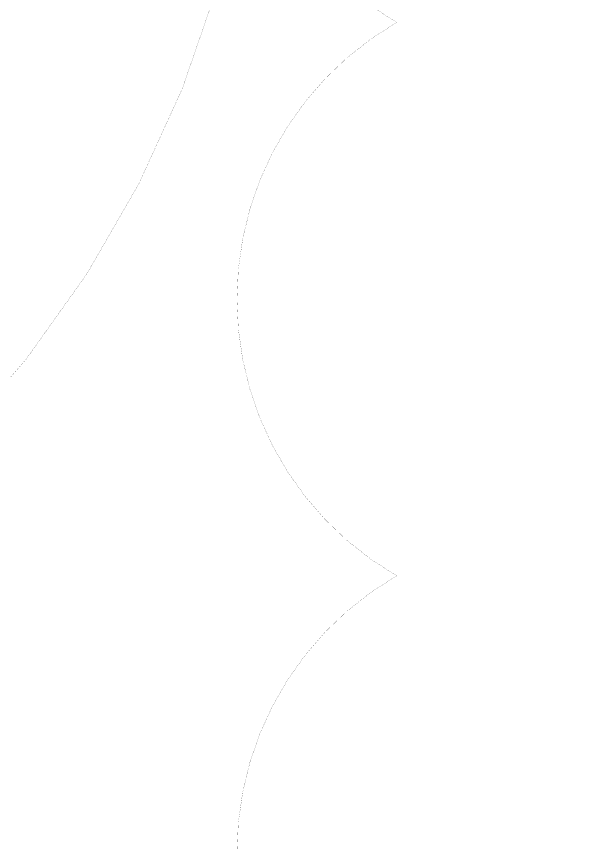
# Model space of a CAD drawing. Extents: x -655480 to 203344, y -294099 to 287156.
# Drawn here: x -230053 to -206995, y 159774 to 193520 of the extents above; entities that cross this region are included whole.
import ezdxf

# ---------------------------------------------------------------- set-up
doc = ezdxf.new("R2010")
doc.units = 0
doc.header["$LTSCALE"] = 1000
doc.layers.add('审图修改', color=2, linetype='CONTINUOUS', plot=False)

msp = doc.modelspace()

# ---------------------------------------------------------------- linework, layer by layer
at = {"layer": '审图修改', "color": 2, "const_width": 5}
for points in [[(-629412.51, 245898.24, -0.57735027), (-552020.1, 245898.24, -0.57735027), (-474627.68, 245898.24, -0.57735027), (-397235.26, 245898.24, -0.57735027), (-319842.84, 245898.24, -0.57735027), (-242450.43, 245898.24, -0.57735027), (-242450.43, 168505.82, -0.57735027), (-242450.43, 91113.4, -0.57735027), (-242450.43, 13720.99, -0.57735027), (-242450.43, -63671.43, -0.57735027), (-242450.43, -141063.85, -0.57735027), (-319842.84, -141063.85, -0.57735027), (-397235.26, -141063.85, -0.57735027), (-474627.68, -141063.85, -0.57735027), (-552020.1, -141063.85, -0.57735027), (-629412.51, -141063.85, -0.57735027), (-629412.51, -63671.43, -0.57735027), (-629412.51, 13720.99, -0.57735027), (-629412.51, 91113.4, -0.57735027), (-629412.51, 168505.82, -0.57735027), (-629412.51, 245898.24, -0.57735027), (-629412.51, 245898.24, -0.57735027)], [(-214592.76, 238291.76, -0.57735027), (-192088.35, 238291.76, -0.57735027), (-169583.94, 238291.76, -0.57735027), (-147079.53, 238291.76, -0.57735027), (-124575.12, 238291.76, -0.57735027), (-102070.71, 238291.76, -0.57735027), (-102070.71, 215787.35, -0.57735027), (-102070.71, 193282.94, -0.57735027), (-102070.71, 170778.53, -0.57735027), (-102070.71, 148274.12, -0.57735027), (-102070.71, 125769.71, -0.57735027), (-102070.71, 103265.3, -0.57735027), (-124575.12, 103265.3, -0.57735027), (-147079.53, 103265.3, -0.57735027), (-169583.94, 103265.3, -0.57735027), (-192088.35, 103265.3, -0.57735027), (-214592.76, 103265.3, -0.57735027), (-214592.76, 125769.71, -0.57735027), (-214592.76, 148274.12, -0.57735027), (-214592.76, 170778.53, -0.57735027), (-214592.76, 193282.94, -0.57735027), (-214592.76, 215787.35, -0.57735027), (-214592.76, 238291.76, -0.57735027), (-214592.76, 238291.76, -0.57735027)]]:
    msp.add_lwpolyline(points, format="xyb", dxfattribs=at)

doc.saveas('drawing.dxf')
